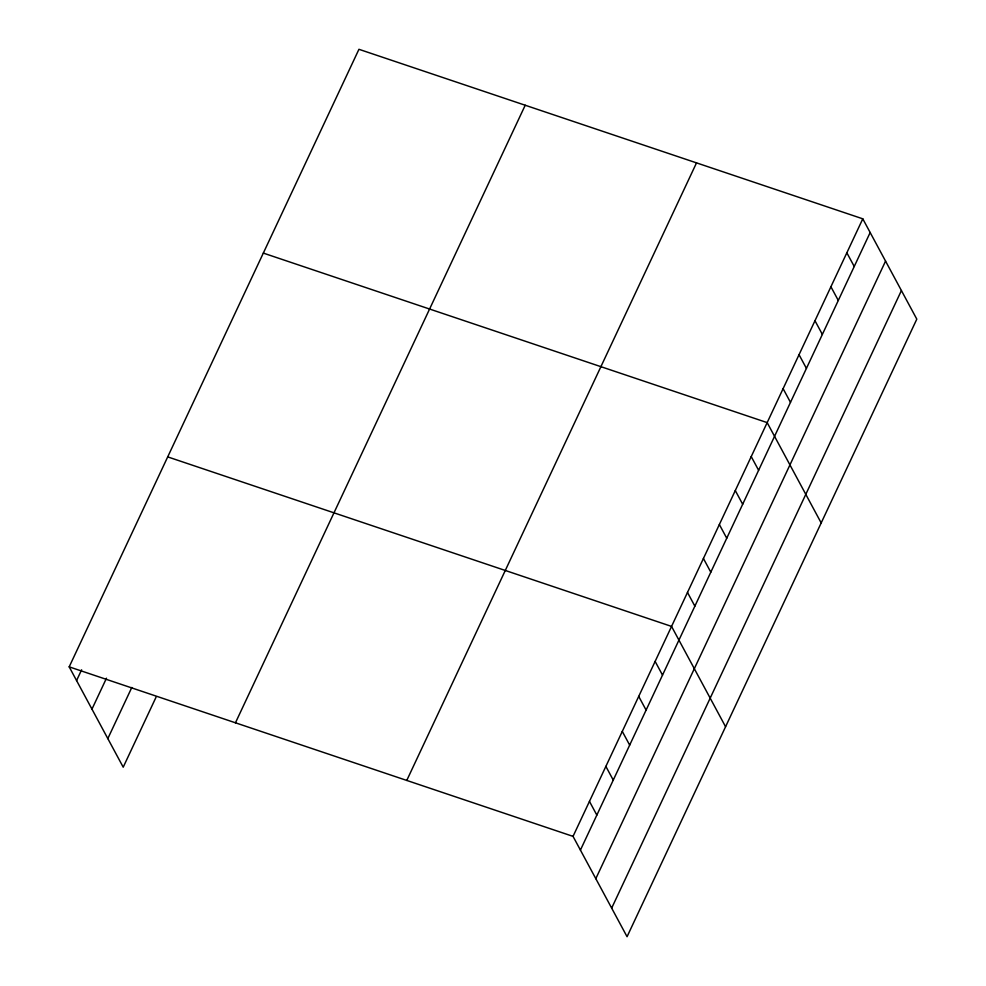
<?xml version="1.0" encoding="UTF-8"?>
<svg xmlns="http://www.w3.org/2000/svg" width="986" height="986" viewBox="0 0 986 986"><rect width="100%" height="100%" fill="white"/><g stroke="black" fill="none" stroke-linecap="round" stroke-linejoin="round"><path stroke-width="1.48" d="M69.193 666.856L358.941 49.3L862.787 218.818L916.807 319.144L627.059 936.7L573.039 836.375L69.193 666.856L123.213 767.182L156.047 697.188M76.575 680.562L81.628 669.802M91.957 709.144L106.488 678.195M107.819 738.6L131.816 687.452M235.457 722.8L525.218 105.243M406.762 780.444L696.523 162.875M573.039 836.375L862.787 218.818M580.421 850.092L870.17 232.523M595.803 878.674L885.564 261.105M611.665 908.118L901.414 290.562M263.324 253.094L767.17 422.612L821.19 522.937M167.706 456.888L671.552 626.406L725.573 726.731M846.851 252.786L854.233 266.491M830.915 286.753L838.297 300.459M814.978 320.721L822.361 334.427M799.042 354.689L806.425 368.394M783.106 388.657L790.489 402.362M751.233 456.58L758.616 470.285M735.297 490.547L742.68 504.253M719.361 524.515L726.744 538.22M703.425 558.483L710.807 572.188M687.488 592.45L694.871 606.156M655.135 661.409L662.518 675.114M638.718 696.399L646.101 710.105M622.289 731.39L629.672 745.108M605.872 766.393L613.255 780.099M589.455 801.384L596.838 815.089"/></g></svg>
